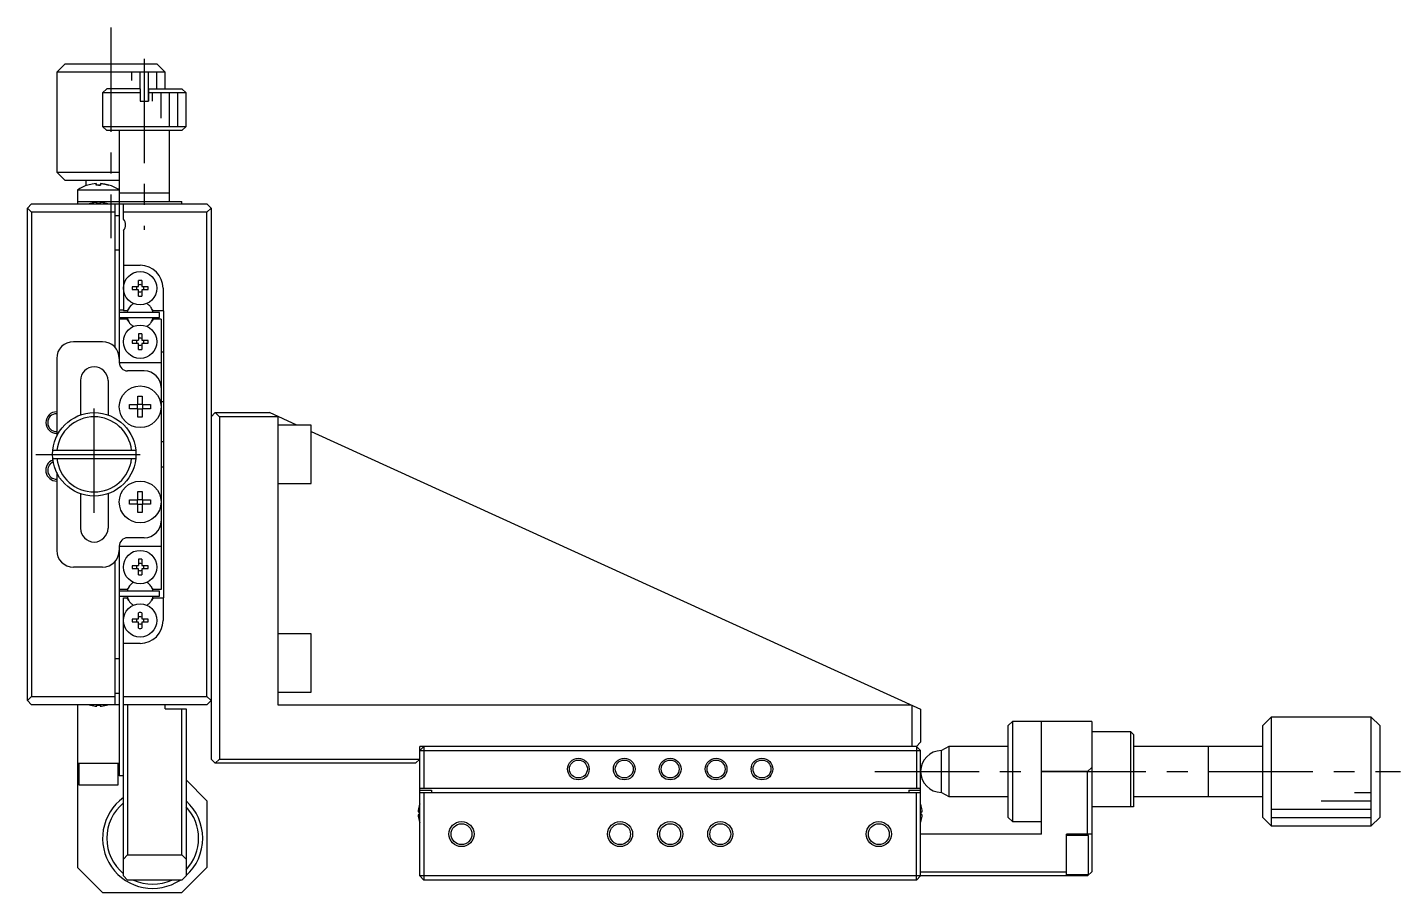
# Model space of a CAD drawing. Extents: x -311 to 350, y 30 to 570.
# Drawn here: x -310.8 to -146.3, y 257.5 to 361.2 of the extents above; entities that cross this region are included whole.
import ezdxf

# ---------------------------------------------------------------- set-up
doc = ezdxf.new("R2010")
doc.units = 0
doc.header["$LTSCALE"] = 10
doc.linetypes.add('CENTER', pattern=[2, 1.25, -0.25, 0.25, -0.25])
doc.layers.get('0').update_dxf_attribs({"linetype": 'CONTINUOUS'})
doc.layers.add('CENTER', color=1, linetype='CENTER')

msp = doc.modelspace()

# ---------------------------------------------------------------- linework, layer by layer
at = {"color": 7, "linetype": 'CONTINUOUS'}
for p, q in [((-306.318261, 356.825569), (-307.318261, 355.825569)), ((-307.318261, 355.825569), (-307.318261, 343.825569)), ((-294.318261, 355.825569), (-307.318261, 355.825569)), ((-306.318261, 356.825569), (-295.318261, 356.825569)), ((-294.318261, 355.825569), (-295.318261, 356.825569)), ((-294.318261, 353.825569), (-294.318261, 355.825569)), ((-301.318261, 353.825569), (-301.818261, 353.325569)), ((-297.314362, 353.825569), (-301.318261, 353.825569)), ((-297.314362, 353.825569), (-297.313048, 352.32557)), ((-296.322159, 353.825569), (-296.323473, 352.32557)), ((-296.322159, 353.825569), (-292.318261, 353.825569)), ((-296.313049, 352.32557), (-296.314363, 353.825569)), ((-291.818261, 353.325569), (-292.318261, 353.825569)), ((-297.313924, 353.325569), (-301.818261, 353.325569)), ((-301.818261, 353.325569), (-301.818261, 349.325569)), ((-297.322597, 352.325569), (-296.313925, 352.325569)), ((-291.818261, 353.325569), (-296.313925, 353.325569)), ((-291.818261, 349.325569), (-291.818261, 353.325569)), ((-301.818261, 349.325569), (-301.318261, 348.825569)), ((-301.818261, 349.325569), (-291.818261, 349.325569)), ((-292.318261, 348.825569), (-301.318261, 348.825569)), ((-299.818261, 348.825569), (-299.818261, 321.025569)), ((-293.818261, 340.325569), (-293.818261, 348.825569)), ((-292.318261, 348.825569), (-291.818261, 349.325569)), ((-307.318261, 343.825569), (-299.818261, 343.825569)), ((-307.318261, 343.825569), (-306.318261, 342.825569)), ((-299.818261, 342.825569), (-306.318261, 342.825569)), ((-303.818261, 342.825569), (-303.818261, 342.21821)), ((-303.580217, 342.294998), (-303.57515, 342.28815)), ((-303.578498, 342.28815), (-303.580217, 342.294998)), ((-303.084089, 342.402582), (-303.578498, 342.28815)), ((-302.579929, 342.460522), (-303.084089, 342.402582)), ((-302.586358, 342.28815), (-302.583175, 342.402582)), ((-302.066369, 342.28815), (-302.586358, 342.28815)), ((-302.583175, 342.402582), (-302.579929, 342.460522)), ((-302.579929, 342.460522), (-302.579929, 342.288485)), ((-302.576581, 342.460522), (-302.576581, 342.288656)), ((-302.576581, 342.460522), (-302.573335, 342.402582)), ((-302.573335, 342.402582), (-302.570152, 342.28815)), ((-302.318261, 342.294998), (-302.050163, 342.28815)), ((-302.063186, 342.402582), (-302.066369, 342.28815)), ((-302.05994, 342.460522), (-302.063186, 342.402582)), ((-301.55578, 342.402582), (-302.05994, 342.460522)), ((-302.056592, 342.460522), (-302.056592, 342.460326)), ((-302.056592, 342.460522), (-301.552432, 342.402582)), ((-301.061371, 342.28815), (-301.55578, 342.402582)), ((-301.552432, 342.402582), (-301.058023, 342.28815)), ((-301.056305, 342.294998), (-301.061371, 342.28815)), ((-304.818261, 341.717227), (-299.818261, 341.717227)), ((-304.818261, 341.717227), (-304.818261, 340.025569)), ((-293.818261, 341.325569), (-299.818261, 341.325569)), ((-310.818261, 339.525569), (-310.318261, 340.025569)), ((-310.318261, 339.025569), (-310.818261, 339.525569)), ((-310.818261, 280.525569), (-310.818261, 339.525569)), ((-310.318261, 340.025569), (-289.318261, 340.025569)), ((-300.318261, 339.025569), (-310.318261, 339.025569)), ((-310.318261, 339.025569), (-310.318261, 281.025569)), ((-304.818261, 340.325569), (-292.318261, 340.325569)), ((-303.246969, 340.081301), (-303.268261, 340.081301)), ((-302.518261, 340.081301), (-302.518261, 340.213045)), ((-302.118261, 340.081301), (-302.518261, 340.081301)), ((-302.118261, 340.213045), (-302.118261, 340.081301)), ((-301.368261, 340.081301), (-301.389552, 340.081301)), ((-300.318261, 322.848445), (-300.318261, 340.025569)), ((-299.318261, 338.187007), (-299.318261, 340.025569)), ((-289.318261, 339.025569), (-299.318261, 339.025569)), ((-292.318261, 340.025569), (-292.318261, 340.325569)), ((-289.318261, 340.025569), (-288.818261, 339.525569)), ((-288.818261, 339.525569), (-289.318261, 339.025569)), ((-289.318261, 281.025569), (-289.318261, 339.025569)), ((-288.818261, 339.525569), (-288.818261, 273.525569)), ((-300.318261, 338.625569), (-299.818261, 338.625569)), ((-299.318261, 336.864131), (-299.318261, 327.225569)), ((-300.318261, 334.525569), (-299.818261, 334.525569)), ((-299.318261, 332.675569), (-297.318261, 332.675569)), ((-297.518261, 330.125569), (-297.518261, 330.854278)), ((-297.118261, 330.854278), (-297.118261, 330.125569)), ((-298.246969, 330.125569), (-297.518261, 330.125569)), ((-297.518261, 329.725569), (-298.246969, 329.725569)), ((-297.518261, 328.99686), (-297.518261, 329.725569)), ((-297.118261, 330.125569), (-296.389552, 330.125569)), ((-297.118261, 329.725569), (-297.118261, 328.99686)), ((-296.389552, 329.725569), (-297.118261, 329.725569)), ((-294.568261, 329.925569), (-294.568261, 327.225569)), ((-298.693076, 327.519319), (-298.862673, 327.225569)), ((-295.773849, 327.225569), (-295.943445, 327.519319)), ((-299.818261, 327.325569), (-299.318261, 327.325569)), ((-295.018261, 327.025569), (-299.818261, 327.025569)), ((-299.818261, 326.425569), (-295.018261, 326.425569)), ((-298.862673, 326.225569), (-299.818261, 326.225569)), ((-298.862673, 327.225569), (-299.318261, 327.225569)), ((-298.693076, 325.931819), (-298.862673, 326.225569)), ((-295.773849, 326.225569), (-295.943445, 325.931819)), ((-294.518261, 327.225569), (-295.773849, 327.225569)), ((-294.818261, 326.225569), (-295.773849, 326.225569)), ((-295.018261, 326.425569), (-295.018261, 327.025569)), ((-294.818261, 326.225569), (-294.818261, 293.825569)), ((-294.518261, 327.225569), (-294.518261, 292.825569)), ((-297.518261, 324.454278), (-297.518261, 323.725569)), ((-297.118261, 324.454278), (-297.118261, 323.725569)), ((-301.818261, 323.525569), (-305.318261, 323.525569)), ((-298.246969, 323.725569), (-297.518261, 323.725569)), ((-297.518261, 323.325569), (-298.246969, 323.325569)), ((-297.518261, 322.59686), (-297.518261, 323.325569)), ((-297.118261, 323.725569), (-296.389552, 323.725569)), ((-297.118261, 323.325569), (-297.118261, 322.59686)), ((-296.389552, 323.325569), (-297.118261, 323.325569)), ((-307.318261, 321.525569), (-307.318261, 312.205019)), ((-299.818261, 321.025569), (-294.818261, 321.025569)), ((-294.818261, 322.325569), (-294.518261, 322.325569)), ((-296.818261, 320.025569), (-298.818261, 320.025569)), ((-304.468261, 318.875569), (-304.468261, 314.745474)), ((-301.168261, 318.875569), (-301.168261, 314.745474)), ((-298.57685, 315.465569), (-298.57685, 315.985569)), ((-298.57685, 315.985569), (-297.578261, 315.985569)), ((-297.619636, 315.465569), (-297.619636, 315.985569)), ((-297.578261, 316.984159), (-297.058261, 316.984159)), ((-297.578261, 315.985569), (-297.578261, 316.984159)), ((-297.578261, 316.026944), (-297.058261, 316.026944)), ((-297.058261, 316.984159), (-297.058261, 315.985569)), ((-297.058261, 315.985569), (-296.059671, 315.985569)), ((-297.016886, 315.985569), (-297.016886, 315.465569)), ((-296.059671, 315.985569), (-296.059671, 315.465569)), ((-294.518261, 316.325569), (-294.818261, 316.325569)), ((-297.578261, 315.465569), (-298.57685, 315.465569)), ((-297.578261, 314.46698), (-297.578261, 315.465569)), ((-297.058261, 315.424194), (-297.578261, 315.424194)), ((-297.058261, 314.46698), (-297.578261, 314.46698)), ((-296.059671, 315.465569), (-297.058261, 315.465569)), ((-297.058261, 315.465569), (-297.058261, 314.46698)), ((-288.318261, 315.025569), (-288.818261, 314.525569)), ((-287.818261, 314.525569), (-288.318261, 315.025569)), ((-288.318261, 315.025569), (-281.818261, 315.025569)), ((-287.818261, 314.525569), (-287.818261, 273.525569)), ((-280.818261, 314.525569), (-287.818261, 314.525569)), ((-278.526811, 313.525569), (-281.818261, 315.025569)), ((-280.818261, 314.569843), (-280.818261, 280.025569)), ((-276.818261, 313.525569), (-280.818261, 313.525569)), ((-276.818261, 306.525569), (-276.818261, 313.525569)), ((-276.818261, 312.746938), (-203.818261, 279.478921)), ((-294.518261, 311.525569), (-294.818261, 311.525569)), ((-307.793198, 310.525569), (-297.843324, 310.525569)), ((-307.793198, 309.525569), (-297.843324, 309.525569)), ((-307.318261, 307.84612), (-307.318261, 298.525569)), ((-294.818261, 308.525569), (-294.518261, 308.525569)), ((-280.818261, 306.525569), (-276.818261, 306.525569)), ((-304.468261, 305.305664), (-304.468261, 301.175569)), ((-301.168261, 305.305664), (-301.168261, 301.175569)), ((-298.57685, 304.065569), (-298.57685, 304.585569)), ((-298.57685, 304.585569), (-297.578261, 304.585569)), ((-297.619636, 304.065569), (-297.619636, 304.585569)), ((-297.578261, 305.584159), (-297.058261, 305.584159)), ((-297.578261, 304.585569), (-297.578261, 305.584159)), ((-297.578261, 304.626944), (-297.058261, 304.626944)), ((-297.058261, 305.584159), (-297.058261, 304.585569)), ((-297.058261, 304.585569), (-296.059671, 304.585569)), ((-297.016886, 304.585569), (-297.016886, 304.065569)), ((-296.059671, 304.585569), (-296.059671, 304.065569)), ((-297.578261, 304.065569), (-298.57685, 304.065569)), ((-297.578261, 303.06698), (-297.578261, 304.065569)), ((-297.058261, 304.024194), (-297.578261, 304.024194)), ((-297.058261, 303.06698), (-297.578261, 303.06698)), ((-296.059671, 304.065569), (-297.058261, 304.065569)), ((-297.058261, 304.065569), (-297.058261, 303.06698)), ((-296.818261, 300.025569), (-298.818261, 300.025569)), ((-299.818261, 299.025569), (-294.818261, 299.025569)), ((-299.818261, 299.025569), (-299.818261, 271.525569)), ((-301.818261, 296.525569), (-305.318261, 296.525569)), ((-300.318261, 280.025569), (-300.318261, 297.202693)), ((-298.246969, 296.725569), (-297.518261, 296.725569)), ((-297.518261, 296.325569), (-298.246969, 296.325569)), ((-297.518261, 297.454278), (-297.518261, 296.725569)), ((-297.518261, 295.59686), (-297.518261, 296.325569)), ((-297.118261, 297.454278), (-297.118261, 296.725569)), ((-297.118261, 296.725569), (-296.389552, 296.725569)), ((-297.118261, 296.325569), (-297.118261, 295.59686)), ((-296.389552, 296.325569), (-297.118261, 296.325569)), ((-298.862673, 293.825569), (-299.818261, 293.825569)), ((-295.018261, 293.625569), (-299.818261, 293.625569)), ((-299.818261, 293.025569), (-295.018261, 293.025569)), ((-299.318261, 292.825569), (-298.862673, 292.825569)), ((-299.318261, 259.525569), (-299.318261, 292.825569)), ((-298.693076, 294.119319), (-298.862673, 293.825569)), ((-298.693076, 292.531819), (-298.862673, 292.825569)), ((-295.773849, 293.825569), (-295.943445, 294.119319)), ((-295.773849, 292.825569), (-295.943445, 292.531819)), ((-294.818261, 293.825569), (-295.773849, 293.825569)), ((-295.773849, 292.825569), (-294.518261, 292.825569)), ((-295.018261, 293.025569), (-295.018261, 293.625569)), ((-294.568261, 292.825569), (-294.568261, 290.125569)), ((-298.246969, 290.325569), (-297.518261, 290.325569)), ((-297.518261, 289.925569), (-298.246969, 289.925569)), ((-297.518261, 290.325569), (-297.518261, 291.054278)), ((-297.518261, 289.19686), (-297.518261, 289.925569)), ((-297.118261, 291.054278), (-297.118261, 290.325569)), ((-297.118261, 290.325569), (-296.389552, 290.325569)), ((-297.118261, 289.925569), (-297.118261, 289.19686)), ((-296.389552, 289.925569), (-297.118261, 289.925569)), ((-276.818261, 288.525569), (-280.818261, 288.525569)), ((-276.818261, 281.525569), (-276.818261, 288.525569)), ((-297.318261, 287.375569), (-299.318261, 287.375569)), ((-299.818261, 285.525569), (-300.318261, 285.525569)), ((-300.318261, 281.425569), (-299.818261, 281.425569)), ((-280.818261, 281.525569), (-276.818261, 281.525569)), ((-310.818261, 280.525569), (-310.318261, 281.025569)), ((-310.318261, 280.025569), (-310.818261, 280.525569)), ((-310.318261, 281.025569), (-300.318261, 281.025569)), ((-299.818261, 280.025569), (-310.318261, 280.025569)), ((-304.818261, 280.025569), (-304.818261, 260.525569)), ((-303.268261, 279.969837), (-303.246969, 279.969837)), ((-302.518261, 279.969837), (-302.118261, 279.969837)), ((-302.518261, 279.838094), (-302.518261, 279.969837)), ((-302.118261, 279.969837), (-302.118261, 279.838094)), ((-301.389552, 279.969837), (-301.368261, 279.969837)), ((-299.318261, 281.025569), (-289.318261, 281.025569)), ((-289.318261, 280.025569), (-299.318261, 280.025569)), ((-298.818261, 280.025569), (-298.818261, 262.025569)), ((-294.318261, 279.525569), (-294.318261, 280.025569)), ((-289.318261, 281.025569), (-288.818261, 280.525569)), ((-288.818261, 280.525569), (-289.318261, 280.025569)), ((-280.818261, 280.025569), (-205.01777, 280.025569)), ((-204.818261, 275.025569), (-204.818261, 279.934647)), ((-294.318261, 279.525569), (-291.818261, 279.525569)), ((-292.318261, 262.025569), (-292.318261, 279.525569)), ((-291.818261, 279.525569), (-291.818261, 259.525569)), ((-203.818261, 279.478921), (-203.818261, 275.525569)), ((-192.818261, 278.025569), (-193.318261, 277.525569)), ((-192.818261, 278.025569), (-192.818261, 266.025569)), ((-183.318261, 278.025569), (-192.818261, 278.025569)), ((-189.318261, 264.525569), (-189.318261, 278.025569)), ((-183.318261, 278.025569), (-183.318261, 260.025569)), ((-161.818261, 278.525569), (-162.818261, 277.525569)), ((-149.818261, 278.525569), (-161.818261, 278.525569)), ((-161.818261, 278.525569), (-161.818261, 265.525569)), ((-149.818261, 265.525569), (-149.818261, 278.525569)), ((-148.818261, 277.525569), (-149.818261, 278.525569)), ((-193.318261, 266.525569), (-193.318261, 277.525569)), ((-178.618261, 276.775569), (-183.318261, 276.775569)), ((-178.618261, 267.775569), (-178.618261, 276.775569)), ((-178.318261, 276.475569), (-178.618261, 276.775569)), ((-178.318261, 276.475569), (-178.318261, 267.775569)), ((-162.818261, 266.525569), (-162.818261, 277.525569)), ((-148.818261, 277.525569), (-148.818261, 266.525569)), ((-263.318261, 275.025569), (-263.818261, 274.525569)), ((-204.318261, 275.025569), (-263.818261, 275.025569)), ((-263.818261, 259.525569), (-263.818261, 275.025569)), ((-263.318261, 275.025569), (-263.318261, 270.025569)), ((-204.318261, 275.025569), (-203.818261, 275.525569)), ((-204.318261, 275.025569), (-203.818261, 274.525569)), ((-204.318261, 275.025569), (-204.318261, 270.025569)), ((-200.452235, 275.025569), (-201.318261, 274.525569)), ((-193.318261, 275.025569), (-200.452235, 275.025569)), ((-200.452235, 275.025569), (-200.452235, 269.025569)), ((-162.818261, 275.025569), (-178.318261, 275.025569)), ((-288.818261, 273.525569), (-288.318261, 273.025569)), ((-288.318261, 273.025569), (-287.818261, 273.525569)), ((-287.818261, 273.525569), (-263.818261, 273.525569)), ((-263.818261, 273.525569), (-264.318261, 273.025569)), ((-263.818261, 274.525569), (-203.818261, 274.525569)), ((-203.818261, 259.525569), (-203.818261, 274.525569)), ((-201.318261, 269.525569), (-201.318261, 274.525569)), ((-304.818261, 273.025569), (-299.818261, 273.025569)), ((-304.668261, 273.025569), (-304.668261, 270.425569)), ((-299.968261, 270.425569), (-299.968261, 273.025569)), ((-299.318261, 271.525569), (-299.818261, 271.525569)), ((-264.318261, 273.025569), (-288.318261, 273.025569)), ((-183.818261, 272.025569), (-189.318261, 272.025569)), ((-183.818261, 272.025569), (-183.318261, 272.525569)), ((-183.818261, 264.525569), (-183.818261, 272.025569)), ((-304.668261, 270.425569), (-299.968261, 270.425569)), ((-291.818261, 271.025569), (-289.318261, 268.525569)), ((-263.818261, 270.025569), (-203.818261, 270.025569)), ((-289.318261, 268.525569), (-289.318261, 260.525569)), ((-263.818261, 269.775569), (-262.418261, 269.775569)), ((-263.818261, 269.525569), (-203.818261, 269.525569)), ((-263.318261, 269.525569), (-263.318261, 259.025569)), ((-262.418261, 269.775569), (-262.418261, 269.525569)), ((-205.218261, 269.775569), (-203.818261, 269.775569)), ((-205.218261, 269.775569), (-205.218261, 269.525569)), ((-204.318261, 259.025569), (-204.318261, 269.525569)), ((-201.318261, 269.525569), (-200.452235, 269.025569)), ((-200.452235, 269.025569), (-193.318261, 269.025569)), ((-178.318261, 269.025569), (-162.818261, 269.025569)), ((-264.00812, 267.205569), (-263.887782, 267.205569)), ((-263.887782, 266.845569), (-264.00812, 266.845569)), ((-263.892405, 267.914185), (-263.887782, 267.911931)), ((-263.887782, 267.205569), (-263.887782, 266.845569)), ((-203.748739, 267.911931), (-203.744117, 267.914185)), ((-203.748739, 267.205569), (-203.628402, 267.205569)), ((-203.748739, 266.845569), (-203.748739, 267.205569)), ((-203.628402, 266.845569), (-203.748739, 266.845569)), ((-193.318261, 266.525569), (-192.818261, 266.025569)), ((-178.318261, 267.775569), (-183.318261, 267.775569)), ((-162.818261, 266.525569), (-161.818261, 265.525569)), ((-149.818261, 265.525569), (-148.818261, 266.525569)), ((-263.887782, 266.139208), (-263.892405, 266.136953)), ((-203.744117, 266.136953), (-203.748739, 266.139208)), ((-192.818261, 266.025569), (-189.318261, 266.025569)), ((-161.818261, 265.525569), (-149.818261, 265.525569)), ((-189.318261, 264.525569), (-203.818261, 264.525569)), ((-183.318261, 264.525569), (-186.318261, 264.525569)), ((-186.318261, 259.525569), (-186.318261, 264.525569)), ((-183.718261, 264.375569), (-186.318261, 264.375569)), ((-183.718261, 259.675569), (-183.718261, 264.375569)), ((-298.818261, 262.025569), (-299.318261, 261.525569)), ((-298.818261, 262.025569), (-292.318261, 262.025569)), ((-291.818261, 261.525569), (-292.318261, 262.025569)), ((-304.818261, 260.525569), (-301.818261, 257.525569)), ((-289.318261, 260.525569), (-292.318261, 257.525569)), ((-203.818261, 260.025569), (-186.318261, 260.025569)), ((-183.818261, 259.525569), (-183.318261, 260.025569)), ((-299.318261, 259.525569), (-298.818261, 259.025569)), ((-292.318261, 259.025569), (-298.818261, 259.025569)), ((-292.318261, 259.025569), (-291.818261, 259.525569)), ((-263.818261, 259.525569), (-263.318261, 259.025569)), ((-183.818261, 259.525569), (-263.818261, 259.525569)), ((-204.318261, 259.025569), (-263.318261, 259.025569)), ((-204.318261, 259.025569), (-203.818261, 259.525569)), ((-186.318261, 259.675569), (-183.718261, 259.675569)), ((-301.818261, 257.525569), (-292.318261, 257.525569))]:
    msp.add_line(p, q, dxfattribs=at)
at = {"color": 3, "linetype": 'CONTINUOUS'}
for p, q in [((-298.318261, 354.825569), (-298.318261, 355.825569)), ((-297.318261, 353.825569), (-297.318261, 355.825569)), ((-296.318261, 353.825569), (-296.318261, 355.825569)), ((-295.318261, 353.825569), (-295.318261, 355.825569)), ((-295.818261, 352.325569), (-295.818261, 353.325569)), ((-294.818261, 350.325569), (-294.818261, 353.325569)), ((-293.818261, 349.325569), (-293.818261, 353.325569)), ((-292.818261, 349.325569), (-292.818261, 353.325569)), ((-169.318261, 269.025564), (-169.318261, 275.025574)), ((-155.818261, 268.525569), (-149.818261, 268.525569)), ((-151.818261, 269.525569), (-149.818261, 269.525569)), ((-161.818261, 267.525569), (-149.818261, 267.525569)), ((-161.818261, 266.525569), (-149.818261, 266.525569))]:
    msp.add_line(p, q, dxfattribs=at)
at = {"color": 7, "linetype": 'CONTINUOUS'}
for centre, radius in [((-297.318261, 329.925569), 2), ((-297.318261, 323.525569), 2), ((-297.318261, 315.725569), 2.5), ((-302.818261, 310.025569), 5), ((-297.318261, 304.325569), 2.5), ((-297.318261, 296.525569), 2), ((-297.318261, 290.125569), 2), ((-244.818261, 272.325569), 1.075), ((-239.318261, 272.325569), 1.075), ((-233.818261, 272.325569), 1.075), ((-228.318261, 272.325569), 1.075), ((-222.818261, 272.325569), 1.075), ((-258.818261, 264.525569), 1.25), ((-239.818261, 264.525569), 1.25), ((-233.818261, 264.525569), 1.25), ((-227.818261, 264.525569), 1.25), ((-208.818261, 264.525569), 1.25)]:
    msp.add_circle(centre, radius, dxfattribs=at)
at = {"color": 3, "linetype": 'CONTINUOUS'}
for centre, radius in [((-244.818261, 272.325569), 1.3), ((-239.318261, 272.325569), 1.3), ((-233.818261, 272.325569), 1.3), ((-228.318261, 272.325569), 1.3), ((-222.818261, 272.325569), 1.3), ((-258.818261, 264.525569), 1.5), ((-239.818261, 264.525569), 1.5), ((-233.818261, 264.525569), 1.5), ((-227.818261, 264.525569), 1.5), ((-208.818261, 264.525569), 1.5)]:
    msp.add_circle(centre, radius, dxfattribs=at)
at = {"color": 7, "linetype": 'CONTINUOUS'}
for centre, radius, start, end in [((-302.318261, 337.975569), 4.5, 106.286146, 123.748989), ((-302.318261, 337.975569), 4.5, 56.251011, 73.713854), ((-302.318261, 337.025569), 3.2, 107.270005, 110.364135), ((-302.318261, 337.025569), 3.193744, 93.59035, 106.905258), ((-302.318261, 337.025569), 3.193744, 73.094742, 86.40965), ((-302.318261, 337.025569), 3.2, 69.635865, 72.729995), ((-300.068261, 337.525569), 1, 318.590378, 41.409622), ((-297.318261, 329.925569), 2.75, 0, 90), ((-297.318261, 329.925569), 0.95, 77.846803, 102.153197), ((-297.318261, 329.925569), 0.95, 167.846803, 192.153197), ((-297.318261, 329.925569), 0.435085, 152.633517, 207.366483), ((-297.318261, 329.925569), 0.435085, 62.633517, 117.366483), ((-297.318261, 329.925569), 0.435085, 242.633517, 297.366483), ((-297.318261, 329.925569), 0.435085, 332.633517, 27.366483), ((-297.318261, 329.925569), 0.95, 347.846803, 12.153197), ((-297.318261, 326.72557), 1.5875, 135.000026, 169.106984), ((-297.318261, 326.72557), 1.5875, 120.433263, 135.000025), ((-297.203356, 326.610664), 1.75, 121.881533, 135), ((-297.318261, 329.925569), 0.95, 257.846803, 282.153197), ((-297.318261, 326.72557), 1.5875, 45.00025, 59.566737), ((-297.433166, 326.610664), 1.75, 45, 58.118467), ((-297.318261, 326.725569), 1.5875, 30, 45), ((-297.318261, 326.72557), 1.5875, 10.893016, 29.999969), ((-297.318261, 326.72557), 1.5875, 190.89309, 210), ((-297.318261, 326.725569), 1.5875, 210, 225), ((-297.318261, 326.725569), 1.5875, 315, 330), ((-297.318261, 326.72557), 1.5875, 329.999969, 349.10691), ((-297.203356, 326.840474), 1.75, 225, 238.118467), ((-297.318261, 326.72557), 1.5875, 225.000026, 239.566818), ((-297.318261, 323.525569), 0.95, 77.846803, 102.153197), ((-297.318261, 326.72557), 1.5875, 300.433182, 315.000249), ((-297.433166, 326.840474), 1.75, 301.881533, 315), ((-305.318261, 321.525569), 2, 90, 180), ((-301.818261, 321.525569), 2, 0, 90), ((-297.318261, 323.525569), 0.95, 167.846803, 192.153197), ((-297.318261, 323.525569), 0.435085, 152.633517, 207.366483), ((-297.318261, 323.525569), 0.435085, 62.633517, 117.366483), ((-297.318261, 323.525569), 0.435085, 242.633517, 297.366483), ((-297.318261, 323.525569), 0.95, 257.846803, 282.153197), ((-297.318261, 323.525569), 0.435085, 332.633517, 27.366483), ((-297.318261, 323.525569), 0.95, 347.846803, 12.153197), ((-298.818261, 321.025569), 1, 180, 270), ((-302.818261, 318.875569), 1.65, 0, 180), ((-296.818261, 318.025569), 2, 0, 90), ((-307.318261, 313.825569), 1.075, 90, 270), ((-302.818261, 310.025569), 4.5, 6.37937, 173.62063), ((-302.818261, 310.025569), 4.5, 186.37937, 353.62063), ((-307.318261, 308.125569), 1.075, 112.805307, 270), ((-302.818261, 301.175569), 1.65, 180, 0), ((-296.818261, 302.025569), 2, 270, 0), ((-298.818261, 299.025569), 1, 90, 180), ((-305.318261, 298.525569), 2, 180, 270), ((-301.818261, 298.525569), 2, 270, 0), ((-297.318261, 296.525569), 0.95, 167.846803, 192.153197), ((-297.318261, 296.525569), 0.435085, 152.633517, 207.366483), ((-297.318261, 296.525569), 0.95, 77.846803, 102.153197), ((-297.318261, 296.525569), 0.435085, 62.633517, 117.366483), ((-297.318261, 296.525569), 0.435085, 242.633517, 297.366483), ((-297.318261, 296.525569), 0.435085, 332.633517, 27.366483), ((-297.318261, 296.525569), 0.95, 347.846803, 12.153197), ((-297.203356, 293.210664), 1.75, 121.881532, 135), ((-297.318261, 293.32557), 1.5875, 120.433263, 134.999751), ((-297.318261, 296.525569), 0.95, 257.846803, 282.153197), ((-297.318261, 293.32557), 1.5875, 10.893016, 59.566737), ((-297.433166, 293.210664), 1.75, 45, 58.118467), ((-297.318261, 293.32557), 1.5875, 135.000026, 169.106984), ((-297.318261, 293.32557), 1.5875, 190.89309, 210), ((-297.318261, 293.32557), 1.5875, 329.999969, 349.10691), ((-297.318261, 293.325569), 1.5875, 210, 225), ((-297.203356, 293.440474), 1.75, 225, 238.118467), ((-297.318261, 293.32557), 1.5875, 225.000026, 239.566818), ((-297.318261, 293.32557), 1.5875, 300.433182, 315.000249), ((-297.433166, 293.440474), 1.75, 301.881533, 315), ((-297.318261, 293.325569), 1.5875, 315, 330), ((-297.318261, 290.125569), 0.95, 167.846803, 192.153197), ((-297.318261, 290.125569), 0.435085, 152.633517, 207.366483), ((-297.318261, 290.125569), 0.95, 77.846803, 102.153197), ((-297.318261, 290.125569), 0.435085, 62.633517, 117.366483), ((-297.318261, 290.125569), 0.435085, 242.633517, 297.366483), ((-297.318261, 290.125569), 2.75, 270, 0), ((-297.318261, 290.125569), 0.435085, 332.633517, 27.366483), ((-297.318261, 290.125569), 0.95, 347.846803, 12.153197), ((-297.318261, 290.125569), 0.95, 257.846803, 282.153197), ((-302.318261, 283.025569), 3.2, 249.635865, 252.729995), ((-302.318261, 283.025569), 3.193744, 253.094742, 266.40965), ((-302.318261, 283.025569), 3.193744, 273.59035, 286.905258), ((-302.318261, 283.025569), 3.2, 287.270005, 290.364135), ((-201.318261, 272.025569), 2.5, 90, 270), ((-295.818261, 264.025569), 6, 125.685335, 303.55731), ((-295.818261, 264.025569), 5.5, 129.521196, 230.478804), ((-295.818261, 264.025569), 6, 311.810315, 48.189685), ((-260.818261, 267.025569), 3.2, 159.635865, 163.877467), ((-206.818261, 267.025569), 3.2, 16.122533, 20.364135), ((-295.818261, 264.025569), 5.5, 316.658242, 43.341758), ((-260.818261, 267.025569), 3.194933, 163.893288, 176.770291), ((-260.818261, 267.025569), 3.194933, 183.229709, 196.106712), ((-206.818261, 267.025569), 3.194933, 3.229709, 16.106712), ((-206.818261, 267.025569), 3.194933, 343.893288, 356.770291), ((-260.818261, 267.025569), 3.2, 196.122533, 200.364135), ((-206.818261, 267.025569), 3.2, 339.635865, 343.877467), ((-295.818261, 264.025569), 5.5, 245.380023, 294.619977)]:
    msp.add_arc(centre, radius, start, end, dxfattribs=at)
at = {"color": 3, "linetype": 'CONTINUOUS'}
for centre, start in [((-307.318261, 313.825569), 90), ((-307.318261, 308.125569), 110.40849)]:
    msp.add_arc(centre, 1.3, start, 270, dxfattribs=at)
at = {"layer": 'CENTER', "color": 1, "linetype": 'CENTER'}
for p, q in [((-300.818261, 361.175569), (-300.818261, 335.925569)), ((-296.818261, 357.425569), (-296.818261, 336.925569)), ((-302.818261, 303.025569), (-302.818261, 317.025569)), ((-309.818261, 310.025569), (-295.818261, 310.025569)), ((-209.318261, 272.025569), (-146.318261, 272.025569))]:
    msp.add_line(p, q, dxfattribs=at)

doc.saveas('drawing.dxf')
